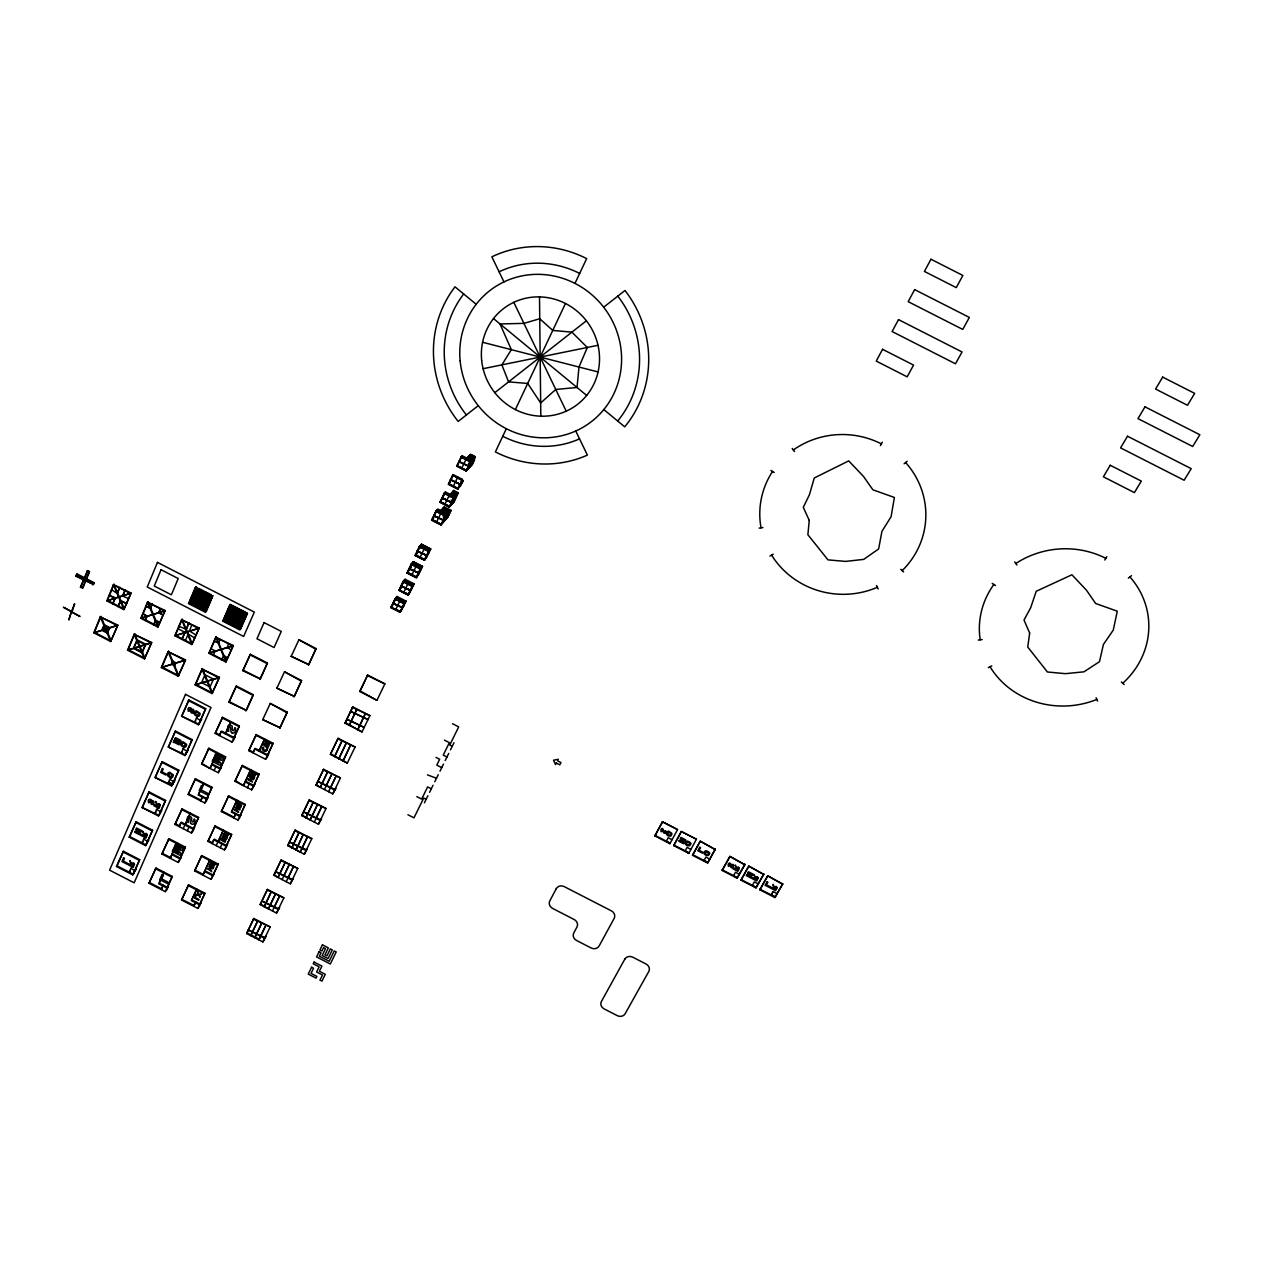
<?xml version="1.0" encoding="UTF-8"?>
<svg xmlns="http://www.w3.org/2000/svg" width="1263" height="1263" viewBox="0 0 1263 1263"><rect width="100%" height="100%" fill="white"/><g stroke="black" fill="none" stroke-linecap="round" stroke-linejoin="round"><path stroke-width="1.5" d="M782.665 884.147L767.651 875.78L759.821 889.815L774.914 897.551L782.665 884.147L767.651 875.78M776.95 893.604L773.193 891.583L771.267 894.93L773.193 891.583M774.914 897.551L782.776 883.547M763.752 874.438L748.754 866.086L740.955 880.137L756.048 887.873L763.752 874.438L748.754 866.086M758.116 883.832L754.343 881.906L752.401 885.347L756.048 887.873M744.838 864.729L729.856 856.393L722.104 870.46L737.197 878.195L744.838 864.729L729.856 856.393M739.234 874.249L735.492 872.228L733.566 875.669L737.197 878.195M715.174 849.51L700.207 841.174L692.534 855.288L707.612 863.024L715.174 849.51L700.207 841.174M707.612 863.024L715.316 848.941M709.648 859.077L705.906 857.04L703.996 860.513L707.801 862.345M696.434 839.248L681.325 831.496L696.434 839.248L688.761 853.346L673.7 845.61L681.325 831.496M690.814 849.399L687.072 847.378L685.178 850.836L688.761 853.346M677.552 829.554L662.444 821.803L677.552 829.554L669.927 843.684L654.866 835.948L662.444 821.803M671.963 839.721L668.222 837.701L666.375 841.095L669.927 843.684M75.78 576.196L77.154 573.986L94.157 582.717L93.462 584.422L75.78 576.196L77.154 573.986M80.469 587.311L87.652 570.639L89.468 571.571L82.963 587.737L80.469 587.311L87.652 570.639M71.296 611.987L68.802 619.991L71.517 611.418L63.371 607.235L80.043 616.486L71.896 612.287M71.517 611.418L74.628 603.698L72.117 611.734M84.274 580.57L84.968 578.849M84.968 580.064L85.647 578.343M82.284 588.242L89.468 571.571M92.783 584.927L94.157 582.717M104.497 624.885L102.445 629.89L107.734 632.574M117.601 592.836L119.89 587.263L117.017 593.278L111.744 589.837M107.718 632.589L109.786 627.6L104.482 624.917M122.921 595.568L125.211 589.995L122.337 596.01L128.763 598.567M134.004 647.903L137.335 639.946L145.798 644.304L142.451 652.245L134.004 647.903L142.466 652.229M150.66 607.992L152.365 603.935L150.108 608.434L145.845 606.256L150.692 607.961M182.235 638.857L185.014 632.368M178.857 626.259L186.308 629.337L188.55 623.291M171.468 664.149L172.731 661.181M186.308 629.337L189.087 622.817M185.424 640.499L188.219 633.979L194.613 638.004M116.48 866.497L123.395 851.262L139.688 859.661L133.31 874.233L117.064 865.865L116.48 866.497L132.741 874.864L135.962 869.402L134.904 870.602L130.831 868.502L129.252 872.149L130.31 870.949M129.173 837.18L136.151 821.771L152.555 830.217L146.098 844.979L129.757 836.564L129.173 837.18L145.545 845.61L148.766 840.132L147.708 841.3L143.619 839.2L142.009 842.879L143.082 841.711M142.04 807.483L149.081 791.917L165.595 800.41L159.059 815.361L142.04 807.483L158.507 815.961L161.727 810.499L160.685 811.635L156.565 809.52L154.939 813.246L155.996 812.109M155.049 777.424L162.185 761.668L178.793 770.225L172.178 785.365L155.049 777.424L171.626 785.949L174.862 780.487L173.82 781.592L169.684 779.46L168.026 783.234L169.068 782.129L173.205 784.26M168.232 746.97L175.446 731.04L192.165 739.644L185.456 754.974L168.232 746.97L184.919 755.542L188.155 750.096L187.129 751.153L182.961 749.006L181.288 752.843L182.33 751.769M181.588 716.121L188.882 700.018L205.711 708.669L198.923 724.204L181.588 716.121L198.386 724.757L201.622 719.294L200.612 720.336L196.412 718.173L194.723 722.041L195.749 721.015M117.064 865.865L123.395 851.262M129.757 836.564L136.151 821.771M142.608 806.899L149.081 791.917M155.617 776.84L162.185 761.668M168.8 746.401L175.446 731.04M182.14 715.584L188.882 700.018M173.252 742.533L175.147 738.16M132.741 874.864L139.688 859.661M145.545 845.61L152.555 830.217M158.507 815.961L165.595 800.41M171.626 785.949L178.793 770.225M184.919 755.542L192.165 739.644M198.386 724.757L205.711 708.669M149.002 883.247L155.981 868.044L172.289 876.443L167.426 887.352L159.296 883.169L164.143 872.244L158.743 883.816L166.874 888L168.453 886.137L166.827 889.768L165.264 891.631L149.002 883.247L155.981 868.044M171.721 854.562L179.899 858.793L181.462 856.977L178.272 862.455L161.901 854.025L168.958 838.664L185.361 847.11L180.451 858.161L172.257 853.946M174.973 824.439L182.109 808.904L198.623 817.398L193.634 828.591L181.272 822.229L179.078 826.555L180.735 822.829L193.097 829.207L194.628 827.439L192.971 831.149L191.439 832.917L174.973 824.439L182.109 808.904M188.203 794.474L195.418 778.766L212.026 787.307L206.974 798.642L198.686 794.38L203.722 783.044L198.165 794.964L206.453 799.242L207.969 797.521L206.295 801.279L204.78 803L188.203 794.474L195.418 778.766M211.631 764.604L219.983 768.899L221.483 767.225L218.278 772.703L201.591 764.131L208.9 748.233L225.619 756.837L220.504 768.314L212.152 764.02M215.168 733.393L222.541 717.321L239.386 725.972L234.208 737.592L221.609 731.119L219.367 735.54L221.088 731.672L233.687 738.16L235.171 736.534L233.45 740.402L231.966 742.013L215.168 733.393L222.541 717.321M228.919 702.244L236.355 686.014L253.31 694.729L246.317 710.406L228.919 702.244L236.355 686.014M242.843 670.7L250.374 654.281L267.44 663.043L260.352 678.941L242.843 670.7L250.374 654.281M161.901 854.025L168.958 838.664M201.591 764.131L208.9 748.233M183.198 828.686L190.366 813.151L185.393 824.344M225.288 733.835L230.971 721.647L225.809 733.282M170.631 857.609L177.167 842.895L170.079 858.24L170.631 857.609L162.453 853.409M210.463 767.841L217.252 752.543L209.942 768.409L202.127 763.547M162.816 885.9L161.19 889.531L163.353 885.252M187.319 830.801L188.976 827.076M202.301 797.111L200.628 800.868L202.838 796.511M214.11 770.556L215.815 766.752M165.264 891.631L172.289 876.443M178.272 862.455L185.361 847.11M191.439 832.917L198.623 817.398M204.78 803L212.026 787.307M218.278 772.703L225.619 756.837M231.966 742.013L239.386 725.972M245.827 710.927L253.31 694.729M259.862 679.447L267.44 663.043M181.525 900.014L188.597 884.842L204.906 893.241L199.964 904.119L191.834 899.919L196.744 889.041L191.297 900.582L199.443 904.782L200.943 902.887L199.301 906.487L197.802 908.397L181.525 900.014L188.597 884.842M204.48 871.438L212.673 875.654L214.157 873.807L211.016 879.316L194.644 870.886L201.78 855.556L218.199 864.018L213.194 875.022L205.001 870.807M207.906 841.395L215.136 825.907L231.65 834.401L226.582 845.547L214.221 839.185L212.026 843.526L213.7 839.8L226.077 846.178L227.545 844.379L225.856 848.073L224.388 849.873L207.906 841.395L215.136 825.907M221.357 811.541L228.65 795.864L245.275 804.42L240.144 815.709L231.855 811.446L236.97 800.142L231.35 812.046L239.654 816.308L241.091 814.556L239.386 818.313L237.933 820.066L221.357 811.541L228.65 795.864M245.038 781.781L253.389 786.075L254.826 784.37L251.669 789.864L234.965 781.292L242.354 765.441L259.089 774.045L253.895 785.475L245.543 781.181M248.764 750.648L256.231 734.624L273.076 743.276L267.803 754.864L255.205 748.391L252.963 752.811L254.7 748.959L267.314 755.432L268.719 753.79L266.982 757.626L265.562 759.284L248.764 750.648L256.231 734.624M262.736 719.626L270.266 703.428L287.222 712.143L280.102 727.772L262.736 719.626L280.102 727.772M276.881 688.177L284.491 671.805L301.573 680.568L294.374 696.402L276.881 688.177L294.374 696.402M291.216 656.334L298.921 639.757L316.097 648.582L308.819 664.622L291.216 656.334L308.819 664.622M194.644 870.886L201.78 855.556M234.965 781.292L242.354 765.441M216.147 845.642L223.393 830.154L218.341 841.316M258.899 751.122L264.646 738.95L259.404 750.554M203.343 874.47L209.99 859.787L202.822 875.101L203.343 874.47L195.165 870.254M243.822 784.986L250.721 769.751L243.317 785.586L235.486 780.708M195.37 902.682L193.728 906.297L195.891 902.019M220.267 847.757L221.956 844.047M235.502 814.177L233.797 817.935L236.007 813.577M247.485 787.733L249.221 783.928M197.802 908.397L204.906 893.241M211.016 879.316L218.199 864.018M224.388 849.873L231.65 834.401M237.933 820.066L245.275 804.42M251.669 789.864L259.089 774.045M265.562 759.284L273.076 743.276M279.644 728.309L287.222 712.143M293.916 696.923L301.573 680.568M308.361 665.127L316.097 648.582M406.149 601.156L404.002 603.698L394.877 599.025L397.071 596.499L406.149 601.156L399.976 612.302L390.867 607.645L395.082 598.804L404.192 603.477M414.217 583.932L412.101 586.411L402.944 581.722L405.107 579.259L414.217 583.932L408.044 595.078L398.903 590.389L403.15 581.501L412.291 586.19M422.537 566.361L420.247 568.997L411.075 564.293L413.396 561.672L422.537 566.361L416.174 577.712L407.002 573.023L411.264 564.072L420.437 568.776M430.73 548.884L428.457 551.457L419.253 546.737L421.558 544.179L430.73 548.884L424.352 560.251L415.148 555.531L419.442 546.532L428.646 551.252M444.402 521.019L447.512 514.373L440.598 510.836L444.276 506.842L451.128 510.363L448.033 516.962L440.882 524.919L431.63 520.182L435.972 511.057L445.239 515.809M448.681 497.322L453.717 490.439L458.327 492.791L454.159 501.695L449.249 507.079L439.95 502.311L444.323 493.138L453.622 497.906M458.548 478.551L463.189 480.919L457.664 489.097L448.333 484.313L452.722 475.077L462.069 479.861M472.488 464.247L466.142 470.988L456.78 466.189L461.2 456.906L470.578 461.705M448.523 484.124L457.838 488.892L462.432 479.482L453.101 474.699L448.697 483.934L458.027 488.702M392.272 606.019L396.282 597.415L405.376 602.088L401.35 610.661M410.396 567.119L412.433 562.761L421.589 567.45L417.516 576.149M416.506 554.015L418.542 549.642L417.785 550.494M419.237 548.174L420.595 545.253L429.783 549.958L425.678 558.72M432.941 518.746L437.093 509.842L446.344 514.594L442.192 523.482M441.955 499.422L445.429 491.954L454.727 496.706L450.528 505.674M460.869 458.832L462.29 455.801L471.636 460.585L467.389 469.662M394.403 602.23L390.867 607.645M397.071 596.499L393.472 602.64M405.107 579.259L401.523 585.385M409.149 570.592L411.17 566.25L409.622 568.003M411.849 564.798L413.206 561.893L422.347 566.582L418.274 575.265M409.338 570.371L411.375 566.029M412.054 564.577L413.396 561.672M421.558 544.179L419.316 548.789L421.353 544.4L430.541 549.105L426.436 557.851M442.003 510.947L443.534 507.647L450.417 511.152L447.323 517.767M442.729 510.141L444.276 506.842M466.978 459.732L468.384 456.717L473.057 459.101L468.81 468.163M468.384 458.264L469.804 455.248L474.446 457.632L470.215 466.663M246.632 933.546L253.831 918.485L270.156 926.9L262.909 941.93L246.632 933.546L253.831 918.485M260.146 904.624L267.44 889.405L283.875 897.851L276.534 913.07L260.146 904.624L267.44 889.405M273.85 875.338L281.207 859.945L297.752 868.455L290.332 883.832L273.85 875.338L281.207 859.945M287.711 845.673L295.163 830.107L311.803 838.664L304.32 854.214L287.711 845.673L295.163 830.107M301.762 815.63L309.293 799.889L326.043 808.509L318.465 824.234L301.762 815.63L309.293 799.889M315.987 785.207L323.612 769.278L340.457 777.945L332.801 793.859L315.987 785.207L323.612 769.278M330.401 754.39L338.105 738.287L355.077 747.001L347.325 763.089L330.401 754.39L338.105 738.287M345.004 723.162L352.787 706.87L369.87 715.632L362.039 731.909L345.004 723.162L352.787 706.87M359.797 691.524L367.675 675.042L384.868 683.867L376.942 700.334L359.797 691.524L367.675 675.042M452.043 493.991L453.717 490.439M399.976 612.302L404.002 603.698M408.044 595.078L412.101 586.411M416.174 577.712L420.247 568.997M424.352 560.251L428.457 551.457M440.882 524.919L447.086 513.773L437.835 509.036L435.782 511.262L445.065 516.014M449.249 507.079L453.449 498.096L458.327 492.791M457.664 489.097L462.432 479.482M466.142 470.988L470.404 461.879L475.33 456.717L470.673 454.333L466.963 458.185M409.401 593.468L413.459 584.832L404.334 580.159L400.292 588.795L401.081 587.895M458.927 487.723L461.042 483.224M442.934 522.645L447.086 513.773M451.254 504.868L455.454 495.933L450.812 493.549M459.653 486.95L461.753 482.45M468.099 468.905L472.346 459.843L467.673 457.459M443.66 521.824L446.77 515.178M451.98 504.063L456.164 495.143L451.538 492.775M460.364 486.176L462.479 481.692M469.52 467.405L473.751 458.358L469.094 455.975M445.129 520.198L448.239 513.567L441.34 510.031M453.433 502.485L457.601 493.58L452.991 491.212M445.855 519.377L448.965 512.762L442.082 509.242M470.925 465.921L475.156 456.89L470.499 454.522M278.428 876.838L285.343 862.061L277.971 877.453L274.308 874.722M320.628 786.802L327.827 771.456L320.186 787.37L316.429 784.639M473.215 461.232L475.33 456.717M473.736 460.679L471.62 465.179L468.526 463.6M282.091 879.585L289.48 864.192L283.828 875.89M324.402 789.533L332.043 773.619L326.201 785.697M268.798 908.208L275.65 893.62L268.34 908.839L260.62 903.992M310.556 819.34L317.66 804.199L310.114 819.924L302.204 815.045M272.445 910.955L279.755 895.735L274.15 907.323M286.212 881.7L293.616 866.323L287.948 878.022M314.298 822.087L321.86 806.347L316.066 818.298M328.601 791.696L336.258 775.782L330.401 787.859M259.31 939.183L266.083 924.8L258.836 939.846L259.31 939.183L247.106 932.899M300.61 851.467L307.651 836.532L300.168 852.083L288.169 845.073M506.337 428.71L495.38 451.917A110.26 106.045 52.4 0 0 587.39 455.122L575.77 430.999M515.367 409.575L565.477 303.483M574.965 283.386L586.664 258.615A110.26 106.045 52.4 0 0 491.875 256.815L503.953 281.902M424.415 802.81L427.873 795.785M429.578 792.327L433.051 785.27M434.772 781.781L438.261 774.693M439.982 771.204L443.487 764.068M445.208 760.563L448.728 753.411M450.465 749.875L454.001 742.691M654.866 835.948L662.254 822.355M880.437 445.586L882.316 442.161M673.7 845.61L681.152 832.049M692.534 855.288L700.049 841.742M722.104 870.46L729.714 856.961M744.965 864.145L737.324 877.611L722.262 869.875M740.955 880.137L748.612 866.671M763.862 873.838L756.174 887.289L741.097 879.537M759.821 889.815L767.525 876.38M1104.809 560.014L1106.83 556.667M732.84 864.445C731.419 868.944 732.493 864.381 729.856 863.008A1.626 1.484 16.6 0 0 728.814 863.45M262.909 941.93L265.988 936.388L264.614 938.346L248.306 929.947L265.072 937.699M270.156 926.9L253.374 919.132M276.534 913.07L279.612 907.513L278.255 909.423L261.851 900.977L278.713 908.792M283.875 897.851L266.982 890.02M290.332 883.832L293.411 878.274L292.069 880.137L275.571 871.644L292.527 879.522M297.752 868.455L280.765 860.561M304.32 854.214L307.383 848.673L306.072 850.488L289.464 841.947L306.514 849.873M311.803 838.664L294.721 830.707M318.465 824.234L321.544 818.677L320.249 820.445L303.53 811.856L320.676 819.861M326.043 808.509L308.851 800.474M332.801 793.859L335.879 788.301L334.616 790.022L317.787 781.371L335.042 789.454M340.457 777.945L323.17 769.846M347.325 763.089L330.827 753.837M355.077 747.001L337.679 738.823M362.039 731.909L345.431 722.625M369.87 715.632L352.377 707.391M376.942 700.334L360.208 691.003M384.868 683.867L367.265 675.547M188.455 708.243L188.55 708.133A1.831 1.61 41 0 1 189.608 707.596L191.013 708.085A1.626 1.437 41 0 1 191.66 709.285L191.976 711.969L192.907 709.206A1.752 1.547 40.9 0 1 193.792 710.548L193.744 711.385A3.947 3.473 41 0 1 193.444 712.095L192.781 712.821M148.734 799.842L148.813 799.732A1.784 1.547 39.1 0 1 149.855 799.226L151.228 799.716A1.595 1.389 39.1 0 1 151.876 800.884M402.581 607.314L404.144 605.451M395.619 609.745L400.039 600.667M410.649 590.058L412.196 588.242M403.671 592.505L408.107 583.395M418.779 572.692L420.5 570.702M411.785 575.154L416.237 565.982M426.973 555.199L428.678 553.257M419.948 557.678L424.431 548.458M407.002 573.023L408.375 571.476M415.148 555.531L417.469 552.941M130.831 868.502L131.905 867.318M446.044 515.999L451.128 510.363M270.266 703.428L286.748 712.664M436.445 522.345L440.976 513.031M451.349 502.595L442.034 497.827L452.707 503.274L456.89 494.354L452.265 491.986M143.619 839.2L144.677 838.032M431.63 520.182L433.698 517.925M439.114 512.446L439.856 511.641M444.781 504.49L449.344 495.128M460.316 483.997L463.189 480.919M284.491 671.805L301.115 681.073M156.565 809.52L157.622 808.383M439.95 502.311L441.261 500.922M453.18 486.508L457.759 477.098M445.429 491.954L444.134 493.328L453.449 498.096M169.684 779.46L170.726 778.355M468.81 465.873L474.604 459.764L472.315 464.437L469.236 462.858M450.354 482.198L449.628 482.971L451.728 478.456L450.986 479.23M461.642 468.399L466.252 458.927M298.921 639.757L315.655 649.071M453.101 474.699L452.549 475.267L461.895 480.051M456.78 466.189L460.158 460.348L459.432 461.09M182.961 749.006L183.988 747.949M462.29 455.801L461.027 457.08L470.404 461.879M196.412 718.173L197.438 717.147M227.577 657.991L223.804 655.339L221.578 659.775M231.066 650.003L227.293 647.351L228.54 643.814M213.084 655.418L215.326 650.95L211.047 648.787M220.015 639.441L218.767 642.978L214.015 641.257M195.891 635.005L189.482 630.995L191.755 624.932M181.73 639.315L185.03 632.337L178.099 628.816M904.103 463.774L907.134 461.232M143.082 613.818L146.745 616.486L145.071 620.496L147.329 615.997L143.066 613.834M478.251 405.66L458.169 421.432A110.26 106.045 52.4 0 1 454.996 286.812L476.183 304.288M494.812 392.667L586.379 320.802M603.682 307.209L625.011 290.474A110.26 106.045 52.4 0 1 624.727 426.831L603.809 409.575M1128.333 578.138L1131.506 575.675M152.981 804.294L153.644 803.615A3.868 3.347 39.1 0 0 153.912 802.921L153.975 802.147A1.721 1.484 39 0 0 153.091 800.821L152.192 803.473L151.828 800.837M769.941 556.036L773.24 554.173M988.329 667.653L991.771 665.854M229.945 605.214L231.05 604.882M229.456 606.366L232.266 605.498M228.966 607.503L233.481 606.129M228.461 608.655L234.697 606.745M227.972 609.808L235.913 607.361M227.466 610.945L237.112 607.992M226.977 612.097L238.328 608.608M226.472 613.234L239.544 609.24M225.982 614.371L240.759 609.855M225.493 615.523L241.975 610.487M224.988 616.66L243.191 611.103M224.498 617.812L244.406 611.734M224.009 618.949L245.622 612.35M223.504 620.086L246.838 612.981M223.867 620.97L247.185 613.865M225.082 621.585L246.68 615.002M226.282 622.217L246.19 616.155M227.498 622.833L245.685 617.291M228.714 623.448L245.18 618.444M229.913 624.08L244.69 619.58M231.129 624.696L244.185 620.717M232.345 625.311L243.68 621.87M233.544 625.943L243.191 623.006M234.76 626.559L242.685 624.143M235.96 627.174L242.18 625.296M237.176 627.806L241.691 626.432M238.391 628.421L241.186 627.569M239.591 629.037L240.696 628.706M483.098 368.701L597.999 345.288M759.126 528.123L762.931 527.539M171.752 777.629L169.984 777.44A6.236 5.431 39.5 0 1 169.084 777.013L168.137 776.256A2.715 2.368 39.4 0 1 167.679 775.577A2.289 1.989 39.4 0 1 167.426 774.598L168.042 773.003A2.226 1.942 39.4 0 1 168.8 772.498A2.684 2.337 39.4 0 1 169.826 772.403L173.173 774.756A2.258 1.973 39.4 0 1 173.315 775.482L172.494 777.298A2.794 2.431 39.4 0 1 171.752 777.629M978.257 640.073L982.156 639.536M192.165 713.027L191.518 712.948A1.752 1.547 40.9 0 1 191.013 712.664L190.271 708.922L189.008 710.438A1.91 1.689 41 0 0 189.529 710.99L188.313 711.29L187.982 709.159A4.657 4.105 40.9 0 1 188.298 708.48M152.286 804.499L151.86 804.436A1.721 1.484 39 0 1 151.26 804.136L150.455 800.458L149.271 801.973A1.879 1.626 39.1 0 0 149.792 802.494L148.608 802.779L148.26 800.726A4.563 3.963 39 0 1 148.576 800.079M195.812 895.278L198.607 895.167L200.091 897.314L199.601 895.104L201.527 894.141L199.017 894.267L197.375 891.836L198.038 894.299L196.223 894.378L194.534 898.119L198.686 900.266L199.033 899.493L195.591 897.709L195.733 895.467M668.806 831.464L671.49 832.949A2.289 2.084 19.8 0 1 671.727 833.375A2.068 1.879 19.7 0 1 671.884 834.243L670.969 835.869A2.526 2.305 19.8 0 1 670.243 836.169L668.569 835.98A5.636 5.115 19.7 0 1 667.764 835.585L666.927 834.906A2.463 2.242 19.8 0 1 666.532 834.29A2.084 1.895 19.8 0 1 666.406 833.201L667.069 831.985A2.005 1.831 19.8 0 1 667.827 831.543M482.577 342.273L598.046 371.938M461.374 456.717L470.752 461.516M468.526 461.311L471.636 462.889M459.085 461.453L468.447 466.252M458.879 466.426L466.679 470.42M466.505 470.61L457.143 465.826L461.563 456.527L470.941 461.327L466.315 470.799L456.953 466.015M452.912 474.888L462.258 479.672M450.623 479.608L459.953 484.392M450.433 484.534L456.653 487.707M444.497 492.933L453.812 497.701M451.08 500.116L454.159 501.695M442.224 497.622L451.523 502.39M440.503 501.711L449.802 506.463M449.612 506.668L440.329 501.916L444.687 492.744L454.001 497.511L449.423 506.873L440.14 502.106M442.808 508.436L449.691 511.957L446.597 518.572L443.155 516.82M436.161 510.852L445.429 515.604M433.888 515.525L443.155 520.261M432.199 519.567L441.45 524.303M441.261 524.508L432.009 519.772L436.335 510.662L445.618 515.399L441.071 524.713L431.82 519.977M419.632 546.311L428.836 551.031M417.39 550.921L426.594 555.641M415.732 554.883L424.921 559.588M424.731 559.809L415.543 555.104L419.821 546.105L429.025 550.81L424.542 560.03L415.338 555.31M411.454 563.851L420.642 568.555M409.228 568.445L418.4 573.134M407.586 572.36L416.743 577.049M416.553 577.27L407.396 572.581L411.659 563.63L420.832 568.334L416.364 577.491L407.191 572.802M403.339 581.28L412.48 585.953M401.129 585.843L410.27 590.516M405.581 592.821L408.628 594.384M408.438 594.62L399.313 589.932L403.544 581.043L412.685 585.732L408.233 594.841L399.108 590.168M395.287 598.567L404.397 603.24M393.077 603.114L402.187 607.771M396.014 609.271L400.56 611.608M400.371 611.829L391.277 607.171L395.477 598.346L404.586 603.004L400.166 612.066L391.072 607.408M452.517 723.715L458.69 726.888L449.77 745.028L452.233 746.291M771.267 894.93L775.04 896.856L759.947 889.215M655.055 835.38L670.116 843.116M673.874 845.042L688.935 852.778M692.708 854.704L707.769 862.44M444.465 740.15L449.36 742.66L443.266 755.085L446.976 756.995M86.973 571.129L88.773 572.06M249.885 654.771L266.951 663.533M436.003 757.405L439.65 759.284L436.793 765.11L441.734 767.636M76.459 574.476L93.478 583.206M83.721 579.243L85.521 580.159M76.475 575.707L93.462 584.422M81.164 586.821L82.963 587.737M243.349 670.195L260.352 678.941M436.509 778.245L427.447 774.882M235.865 686.519L252.821 695.234M431.315 788.791L427.636 786.912L421.653 799.1L416.806 796.606M426.136 799.305L423.705 798.058L413.98 817.84L407.917 814.73M229.424 701.723L246.317 710.406M188.329 700.555L205.174 709.206M222.02 717.873L238.865 726.525M255.726 735.192L272.587 743.844M215.705 732.824L219.888 734.987M249.269 750.08L253.468 752.243M174.894 731.593L191.629 740.197M208.363 748.801L225.098 757.405M241.849 766.025L258.599 774.629M161.632 762.236L178.257 770.793M194.881 779.35L211.505 787.907M228.145 796.464L244.785 805.02M188.74 793.89L201.164 800.268M221.878 810.925L234.302 817.319M148.529 792.501L165.043 801.01M181.556 809.504L198.086 818.014M214.615 826.507L231.145 835.017M175.51 823.823L179.63 825.955M208.442 840.779L212.547 842.895M135.583 822.387L152.002 830.833M168.421 839.279L184.84 847.741M201.259 856.188L217.678 864.65M122.811 851.878L139.119 860.277M155.428 868.691L171.752 877.09M188.061 885.489L204.385 893.904M149.555 882.6L161.743 888.884M182.061 899.351L194.249 905.634M992.213 583.427L995.497 585.511M770.888 470.436L774.187 472.52M493.486 318.56L586.664 395.43M900.772 569.313L903.598 571.918M1121.355 681.973L1124.149 684.562M792.185 448.428L794.506 451.538M1014.678 561.972L1016.936 565.05M267.03 748.801C261.725 754.185 265.056 745.044 262.578 747.664A2.984 2.652 37.9 0 0 262.341 748.154L262.246 748.564A1.958 1.737 38 0 0 262.278 749.164A2.258 2.005 37.9 0 0 262.957 750.317L263.557 750.79A4.121 3.647 38 0 0 264.33 751.153L265.94 751.217A2.21 1.958 37.9 0 0 266.73 750.617L266.84 750.443A2.747 2.431 37.9 0 0 267.077 749.875M190.476 822.955L189.845 818.14L188.171 818.961L188.187 822.56L186.671 820.934L187.634 816.987A2.621 2.289 37.8 0 1 189.071 816.372L189.261 816.372A2.052 1.784 37.8 0 1 189.971 816.466L191.139 817.098A2.4 2.084 37.8 0 1 191.597 817.587C191.281 824.076 193.855 822.56 194.186 818.913A2.526 2.194 37.7 0 1 194.897 819.719L195.149 821.897L193.744 823.965A2.479 2.147 37.6 0 1 192.844 824.25A2.131 1.863 37.6 0 1 191.881 824.108A2.573 2.242 37.6 0 1 191.139 823.697A2.131 1.863 37.6 0 1 190.65 823.066M876.538 585.574L878.18 588.953M513.788 302.315L566.219 411.17M1096.079 697.744L1097.642 701.076M539.506 296.884L540.817 416.174M661.244 829.207A4.168 3.789 20 0 0 660.896 829.791L661.054 831.654L662.207 831.417A1.705 1.547 20.1 0 1 661.765 830.928C663.454 826.049 662.333 836.28 665.806 832.428A3.521 3.189 20.1 0 0 666.122 831.812C664.117 827.739 666.517 836.595 662.538 828.449A1.626 1.484 20.1 0 0 661.512 828.907M667.922 831.386A2.463 2.242 19.8 0 1 668.901 831.291M728.546 863.75A4.168 3.773 16.5 0 0 728.198 864.318L728.341 866.181L729.509 865.944A1.705 1.547 16.6 0 1 729.051 865.471C730.803 860.608 729.588 870.807 733.108 866.971A3.521 3.189 16.6 0 0 733.424 866.355L733.566 865.644A1.595 1.437 16.5 0 0 732.84 864.429M1129.911 576.907A84.81 78.559 -6.1 0 1 1122.744 683.267M1096.868 699.418A84.81 78.559 -6.1 0 1 990.05 666.753M980.199 639.804A84.81 78.559 -6.1 0 1 993.855 584.469M1015.799 563.519A84.81 78.559 -6.1 0 1 1105.82 558.341M905.618 462.495A83.058 79.885 4.2 0 1 902.177 570.608M877.359 587.263A83.058 79.885 4.2 0 1 771.582 555.104M761.036 527.823A83.058 79.885 4.2 0 1 772.53 471.478M793.338 449.975A83.058 79.885 4.2 0 1 881.369 443.881M579.559 438.861A91.789 88.284 52.4 0 1 502.769 436.288M466.394 414.974A99.035 95.246 52.4 0 1 463.695 293.979M499.09 271.798A93.92 90.336 52.4 0 1 579.654 273.44M617.796 296.126A101.04 97.172 52.4 0 1 617.686 421.021M266.982 748.896A2.21 1.958 37.9 0 1 267.014 750.001M231.682 732.572A2.337 2.068 39.3 0 1 231.018 731.798L230.513 726.904L228.682 727.693L228.682 731.419L227.135 729.746L228.145 725.641A2.684 2.368 39.5 0 1 229.613 725.009L229.819 724.994A2.084 1.847 39.5 0 1 230.529 725.088L231.729 725.736A2.447 2.163 39.5 0 1 232.203 726.225C231.839 732.982 234.413 731.277 234.823 727.583A2.573 2.273 39.3 0 1 235.549 728.419L235.802 730.677L234.334 732.824A2.526 2.226 39.3 0 1 233.418 733.124A2.179 1.926 39.3 0 1 232.439 732.982M232.281 732.966A2.526 2.226 39.3 0 1 231.555 732.572M238.407 804.973C233.955 807.499 245.875 806.962 238.407 804.973M237.27 802.652L237.412 803.694A2.052 1.8 37 0 0 236.97 804.199L236.655 805.273A1.973 1.721 37 0 0 236.828 806.094L239.449 807.831A2.147 1.879 36.9 0 0 240.096 807.783A1.989 1.737 36.9 0 0 240.807 807.42L241.501 805.683A1.768 1.547 36.9 0 0 241.328 805.084L238.723 803.363A2.163 1.895 37 0 0 238.107 803.394L237.286 802.542M240.996 617.149L238.77 622.817L228.698 617.654L229.55 615.697L233.355 617.654L236.434 613.55L240.27 615.065A2.794 2.51 43.2 0 1 240.57 615.507A3.158 2.826 43.2 0 1 240.98 616.912L240.996 617.149M180.72 743.875L180.704 744.112A2.305 2.021 40 0 0 180.956 745.091A2.731 2.4 40 0 0 181.414 745.77L182.361 746.544A6.268 5.51 40.1 0 0 183.261 746.986L185.045 747.159A2.81 2.463 40 0 0 185.803 746.828L186.624 744.981A2.273 1.989 40 0 0 186.498 744.254L183.119 741.87A2.7 2.368 40 0 0 182.093 741.981A2.242 1.958 40.1 0 0 181.319 742.486L180.72 743.875M194.155 712.979L194.155 713.232A2.321 2.037 40.7 0 0 194.391 714.226A2.763 2.431 40.7 0 0 194.865 714.905L195.828 715.679A6.315 5.573 40.8 0 0 196.728 716.121L198.512 716.31A2.826 2.494 40.7 0 0 199.286 715.963L200.122 714.1A2.289 2.021 40.7 0 0 199.98 713.342L196.586 710.958A2.715 2.4 40.7 0 0 195.544 711.069A2.258 1.989 40.7 0 0 194.77 711.59L194.155 712.979M667.353 833.343C667.29 836.39 673.179 835.159 669.943 832.838A4.152 3.773 19.8 0 0 669.343 832.554L667.353 833.343M739.344 868.36L737.876 871.312L733.077 868.849L733.566 867.965L735.682 868.802A2.116 1.91 16.4 0 0 735.855 868.344L735.24 865.013L736.534 867.555L738.239 867.018A2.068 1.879 16.2 0 1 738.697 867.239L739.344 868.36M686.204 843.021C686.172 846.115 691.998 844.742 688.793 842.516A4.152 3.757 18.8 0 0 688.193 842.232L686.204 843.021M758.21 878.038L756.742 880.99L751.943 878.527L752.432 877.643L754.548 878.48A2.116 1.91 15.5 0 0 754.721 878.038L754.122 874.691L755.4 877.248L757.121 876.696A2.068 1.879 15.3 0 1 757.579 876.932L758.21 878.038M705.054 852.699C705.022 855.793 710.848 854.42 707.659 852.193A4.152 3.757 17.8 0 0 707.059 851.909L705.054 852.699M224.119 834.606L227.498 836.927L227.135 837.716L223.804 835.917A2.273 1.989 36.5 0 1 223.425 835.443L223.33 834.401A4.105 3.584 36.5 0 1 223.614 833.691L224.988 832.964L228.524 834.654L228.161 835.443L225.067 833.88L224.135 834.527M777.092 887.731L775.608 890.668L770.809 888.205L771.298 887.336L773.414 888.173A2.131 1.91 14.6 0 0 773.603 887.715L773.003 884.384L774.282 886.926L776.003 886.389A2.084 1.879 14.5 0 1 776.461 886.626L777.092 887.731M738.302 868.486L737.56 870.018L736.345 869.386L737.355 867.902L738.302 868.486M757.184 878.164L756.426 879.695L755.211 879.064L756.221 877.596L757.184 878.164M776.05 887.857L775.308 889.389L774.077 888.757L775.103 887.273L776.05 887.857M238.881 617.433L237.918 620.007L235.044 618.523L236.844 615.744L238.881 617.433M578.991 367.044L577.017 387.473L555.767 389.462L540.659 402.944L527.713 383.463L508.579 381.868L501.869 364.881L511.341 349.662L500.006 323.944L523.94 323.375L539.743 318.75L552.752 330.417L571.918 332.153L587.311 347.467L578.991 367.044M809.267 520.435L807.878 534.707L827.975 559.872L845.642 561.404L863.734 559.383L878.638 548.931L881.921 531.36L891.11 516.678L894.393 497.464L872.907 489.807L863.529 476.483L848.72 460.884L814.272 477.982L809.425 494.717L803.3 507.347L809.267 520.435M168.468 774.377C171.626 780.802 173.678 770.967 168.468 774.377M181.761 743.891C184.666 750.254 187.303 740.718 181.793 743.749M195.212 712.995C198.465 719.563 200.407 709.459 195.212 712.995M133.404 864.46L132.82 866.008L131.494 865.329L132.362 863.734L133.404 864.46M146.224 835.111L145.624 836.674L144.298 835.995L145.182 834.369L146.224 835.111M159.201 805.368L158.585 806.962L157.259 806.268L158.143 804.626L159.201 805.368M1029.661 633L1027.75 647.035L1047.422 671.995L1065.372 673.668L1083.907 671.837L1099.473 661.701L1103.42 644.446L1113.271 630.079L1117.281 611.213L1095.621 603.461L1086.512 590.263L1071.924 574.776L1036.213 591.273L1030.703 607.692L1024.009 620.054L1029.661 633M690.75 843.921L689.819 845.547A2.526 2.289 18.7 0 1 689.093 845.831L687.419 845.657A5.636 5.115 18.7 0 1 686.614 845.263L685.762 844.584A2.463 2.242 18.8 0 1 685.383 843.968A2.084 1.895 18.8 0 1 685.256 842.879L685.92 841.663A2.021 1.831 18.8 0 1 686.693 841.221A2.415 2.194 18.8 0 1 687.672 841.142L690.356 842.626A2.289 2.068 18.7 0 1 690.593 843.053A2.068 1.879 18.7 0 1 690.75 843.921M709.601 853.599L708.669 855.225A2.526 2.289 17.8 0 1 707.943 855.509L706.27 855.335A5.652 5.131 17.7 0 1 705.449 854.94L704.612 854.246A2.463 2.226 17.8 0 1 704.233 853.646A2.084 1.895 17.8 0 1 704.107 852.557L704.786 851.341A2.021 1.831 17.8 0 1 705.559 850.899A2.431 2.194 17.8 0 1 706.538 850.82L709.206 852.304A2.289 2.068 17.8 0 1 709.459 852.73A2.068 1.879 17.7 0 1 709.601 853.599M134.462 864.318L133.262 867.413L128.1 864.745L128.51 863.797L130.752 864.697A2.289 1.958 37.9 0 0 130.878 864.208L129.9 860.592L131.494 863.355L133.183 862.771A2.242 1.91 37.8 0 1 133.673 863.008A1.579 1.358 37.8 0 1 134.052 863.324L134.462 864.318M147.282 834.954L146.066 838.079L140.872 835.411L141.282 834.448L143.54 835.348A2.305 1.989 38.4 0 0 143.682 834.859L142.703 831.196L144.298 833.99L146.003 833.391A2.258 1.942 38.3 0 1 146.492 833.643A1.595 1.374 38.3 0 1 146.871 833.943L147.282 834.954M160.259 805.226L159.043 808.383L153.802 805.683L154.228 804.72L156.501 805.636A2.321 2.021 38.9 0 0 156.644 805.131L155.649 801.437L157.259 804.247L158.98 803.631A2.273 1.958 38.8 0 1 159.485 803.884A1.61 1.389 38.8 0 1 159.848 804.199L160.259 805.226M100.314 616.897L93.809 632.826L110.686 641.509L117.822 625.138L100.314 616.897L110.686 641.509L117.822 625.138L93.809 632.826L117.238 625.595L100.314 616.897M113.433 584.722L106.85 600.856L123.837 609.587L131.052 593.026L113.433 584.722L123.837 609.587L131.052 593.026L106.85 600.856L130.468 593.468L113.433 584.722M100.898 616.439L94.409 632.368L111.27 641.036L100.898 616.439M114.017 584.28L107.434 600.414L124.421 609.129L114.017 584.28M103.882 625.374L101.845 630.348L107.134 633.063L109.171 628.09L103.882 625.374M114.949 598.33L112.691 603.856L115.565 597.857L109.107 595.331L114.949 598.33M120.269 601.062L117.996 606.587L120.869 600.588L126.71 603.588L120.269 601.062M157.465 562.398L147.25 587.011L243.633 636.473L254.321 612.097L157.465 562.398M134.178 634.294L127.563 650.177L144.456 658.844L151.671 642.52L134.178 634.294L144.456 658.844L151.671 642.52L127.563 650.177L151.118 642.993L134.178 634.294M147.518 602.214L140.825 618.317L157.828 627.032L165.121 610.518L147.518 602.214L157.828 627.032L165.121 610.518L140.825 618.317L164.569 610.976L147.518 602.214M161.048 569.724L154.26 586.032L171.373 594.81L178.209 578.533L161.048 569.724M134.746 633.821L128.147 649.687L145.008 658.355L134.746 633.821M148.087 601.772L141.393 617.844L158.38 626.574L148.087 601.772M136.751 640.452L133.436 648.377L141.882 652.718L145.213 644.793L136.751 640.452M155.254 620.843L153.581 624.853L155.823 620.37L160.085 622.548L155.254 620.843M160.306 608.782L158.617 612.808L162.88 615.002L159.17 612.35L160.306 608.782M168.058 651.692L161.332 667.527L178.225 676.194L185.535 659.918L168.058 651.692L178.225 676.194L185.535 659.918L161.332 667.527L184.998 660.407L168.058 651.692M181.619 619.738L174.815 635.763L191.818 644.493L199.207 628.027L181.619 619.738L191.818 644.493L199.207 628.027L174.815 635.763L198.686 628.485L181.619 619.738M195.37 587.342L188.471 603.588L205.601 612.381L212.547 596.152L195.37 587.342M168.595 651.219L161.885 667.038L178.762 675.705L168.595 651.219M182.172 619.265L175.368 635.289L192.355 644.019L182.172 619.265M189.261 602.562L189.624 603.446L213.068 595.694L189.261 602.562M190.239 600.272L189.75 601.409L211.253 594.762L210.037 594.147L190.239 600.272M191.202 597.983L190.729 599.12L208.821 593.515L207.606 592.9L191.202 597.983M192.181 595.678L191.692 596.831L206.406 592.284L205.19 591.652L192.181 595.678M193.16 593.389L192.671 594.541L203.975 591.037L202.759 590.405L193.16 593.389M194.139 591.084L193.649 592.236L201.543 589.789L200.328 589.158L194.139 591.084M195.118 588.779L194.628 589.932L199.112 588.542L195.118 588.779M195.907 586.9L195.591 587.642L196.696 587.295L195.907 586.9M172.715 661.196L171.452 664.164L174.641 665.775L175.904 662.807L172.715 661.196M206.437 611.181L205.348 611.513L206.437 611.181M207.416 608.892L206.927 610.029L202.933 610.266L207.416 608.892M208.395 606.603L207.906 607.74L201.717 609.65L200.501 609.034L208.395 606.603M209.374 604.314L208.884 605.451L199.301 608.403L198.086 607.787L209.374 604.314M210.368 602.025L209.879 603.161L196.886 607.171L195.67 606.54L210.368 602.025M211.347 599.72L210.858 600.872L194.455 605.924L193.255 605.309L211.347 599.72M212.326 597.431L211.837 598.567L192.039 604.677L190.839 604.061L212.326 597.431M185.503 694.366L109.597 870.16L134.162 882.805L211.016 707.469L185.503 694.366M201.954 669.106L195.118 684.878L212.026 693.561L219.415 677.315L201.954 669.106L212.026 693.561L219.415 677.315L195.118 684.878L218.909 677.821L201.954 669.106M215.752 637.247L208.821 653.224L225.84 661.97L233.308 645.535L215.752 637.247L225.84 661.97L233.308 645.535L208.821 653.224L232.818 646.009L215.752 637.247M229.74 604.961L222.73 621.159L239.844 629.937L246.917 613.771L229.74 604.961M202.475 668.616L195.639 684.372L212.531 693.055L202.475 668.616M216.257 636.773L209.342 652.75L226.345 661.48L216.257 636.773M230.276 604.472L223.251 620.67L240.38 629.448L247.437 613.281L230.261 604.488M123.585 857.877L121.974 861.587L127.074 864.224L127.5 863.276L123.253 861.082L124.453 858.319L123.585 857.877M135.062 831.417L134.715 832.238L139.846 834.875L140.414 833.58L137.257 830.959L141.109 831.97L141.677 830.675L136.53 828.023L136.183 828.844L140.24 830.943L135.788 829.744L139.135 833.469L135.062 831.417M162.343 768.52L160.669 772.388L165.863 775.072L166.306 774.077L161.98 771.851L163.227 768.978L162.343 768.52M174.152 741.286L173.789 742.139L179.03 744.838L179.614 743.481L176.394 740.797L180.341 741.807L180.925 740.465L175.683 737.766L175.304 738.618L179.441 740.75L174.91 739.55L178.304 743.386L174.152 741.286M205.001 674.742L201.559 682.636L210.021 686.961L213.463 679.084L204.969 674.758M264.093 622.596L256.957 638.746L274.087 647.54L281.27 631.421L264.093 622.596M161.948 874.706L159.77 879.616L167.442 883.563L168.074 882.142L161.696 878.859L163.259 875.37L161.948 874.706M172.905 849.999L172.305 851.357L180.12 855.383L181.067 853.251L176.331 849.146L182.251 850.583L183.198 848.436L175.383 844.41L174.783 845.768L180.941 848.941L174.12 847.252L173.552 848.515L179.078 853.141L172.905 849.999M201.464 785.602L199.191 790.717L207.006 794.727L207.669 793.259L201.18 789.912L202.79 786.296L201.464 785.602M212.831 759.963L212.216 761.368L220.172 765.457L221.167 763.231L216.352 759.031L222.399 760.468L223.393 758.242L215.42 754.153L214.789 755.558L221.072 758.795L214.11 757.105L213.526 758.416L219.146 763.136L212.831 759.963M207.811 868.802L211.71 871.707L209.974 868.013L213.068 868.707L208.837 866.529L210.542 870.207L207.811 868.802M209.516 865.044L213.415 867.949L213.936 866.797L211.379 864.571L214.584 865.36L215.12 864.208L210.874 862.013L213.889 864.476L210.179 863.56L212.863 866.734L209.516 865.044M221.167 839.279L220.836 840.021L225.098 842.216L225.619 841.047L223.046 838.806L226.282 839.595L226.819 838.427L222.556 836.232L225.572 838.711L221.846 837.779L224.546 840.984L221.167 839.279M234.744 809.315L234.381 810.12L238.66 812.314L237.349 810.657L238.044 809.109L239.733 809.978L240.096 809.188L235.802 806.978L235.439 807.767L237.333 808.746L236.623 810.293L234.744 809.315M248.416 779.113L248.069 779.871L252.395 782.081L250.642 778.276L253.468 779.713L253.8 778.955L249.49 776.745L251.211 780.55L248.416 779.113M250.185 775.198L249.853 775.956L254.163 778.182L254.7 776.982L252.095 774.693L255.379 775.482L255.931 774.282L251.605 772.056L251.258 772.814L254.668 774.566L250.895 773.651L253.61 776.919L250.185 775.198M264.188 744.27L263.778 745.17L267.724 748.296L268.103 747.459L265.372 745.344L268.703 746.133L269.161 745.154L266.414 742.881L269.714 743.907L270.093 743.07L265.356 741.697L264.914 742.691L267.803 745.107L264.188 744.27M257.447 921.232L250.706 935.646L257.92 920.585L257.447 921.232M271.087 892.136L264.251 906.739L271.087 892.136M298.873 832.838L291.864 847.805L298.873 832.838M313.05 802.621L305.946 817.777L313.05 802.621M341.926 741.002L334.632 756.553L341.926 741.002M356.64 709.585L349.267 725.341L356.64 709.585M261.536 923.332L254.763 937.746L261.994 922.685L261.536 923.332M303.041 834.985L296.016 849.952L303.041 834.985M346.173 743.181L338.863 758.731L346.173 743.181M350.419 745.359L343.094 760.91L350.419 745.359M365.196 713.974L357.776 729.73L365.196 713.974M311.566 967.237L308.235 974.089L316.066 978.115L316.887 976.41L311.03 973.378L313.524 968.247L311.566 967.237M314.061 962.074L313.224 963.795L319.113 966.827L316.603 971.973L322.475 975.004L319.965 980.135L321.923 981.13L325.27 974.294L319.397 971.263L321.907 966.116L314.061 962.074M319.081 951.749L316.571 956.912L330.306 964.001L336.211 951.923L334.237 950.913L329.185 961.269L319.365 956.202L321.039 952.76L319.081 951.749M322.428 944.819L319.918 950.013L321.876 951.023L323.565 947.566L325.522 948.592L322.176 955.491L328.064 958.522L332.28 949.902L330.306 948.876L326.943 955.791L324.97 954.781L328.333 947.866L322.428 944.819M556.32 763.073L555.531 764.604L553.526 760.2L558.293 759.268L557.504 760.8L560.977 762.584L559.793 764.857L556.32 763.073M556.288 888.663L549.8 900.898A6.062 5.399 24.2 0 0 552.657 908.444L574.144 919.496A6.047 5.384 23.3 0 1 576.97 927.01L573.749 933.01A6.047 5.368 22.8 0 0 576.575 940.493L591.147 947.976A6.047 5.368 22.2 0 0 599.088 946.034L614.165 918.406A6.078 5.431 21.8 0 0 611.355 910.844L564.245 886.626A6.078 5.431 24.1 0 0 556.288 888.663M882.553 349.298L876.238 361.076L907.166 376.832L913.559 365.086L882.553 349.298M898.514 319.618L892.104 331.522L955.475 363.791L962.027 351.951L898.514 319.618M914.649 289.606L908.176 301.652L962.738 329.422L969.353 317.439L914.649 289.606M930.973 259.231L924.421 271.419L956.249 287.617L962.864 275.46L930.973 259.231M679.257 840.542L678.847 841.284L683.583 843.716L684.23 842.532L681.42 840.116L685.051 841.047L685.714 839.863L680.962 837.432L680.552 838.19L684.293 840.1L680.094 839.011L683.015 842.437L679.257 840.542M624.822 959.138L601.377 1001.543A5.999 5.273 21.2 0 0 604.156 1008.9L617.228 1015.626A5.999 5.273 20.6 0 0 625.138 1013.763L648.803 971.468A6.062 5.368 20 0 0 646.04 964.001L632.81 957.196A6.062 5.368 20.6 0 0 624.822 959.138M699.734 847.299L697.808 850.741L702.544 853.172L703.033 852.304L699.102 850.283L700.539 847.71L699.734 847.299M746.686 874.864L746.259 875.606L750.996 878.038L751.674 876.869L748.848 874.454L752.511 875.401L753.174 874.217L748.438 871.786L748.012 872.528L751.753 874.454L747.538 873.349L750.427 876.759L746.686 874.864M767.083 881.874L765.125 885.284L769.862 887.715L770.367 886.847L766.436 884.826L767.888 882.284L767.083 881.874M1110.24 465.273L1103.373 476.798L1134.395 492.602L1141.326 481.108L1110.24 465.273M1127.512 436.224L1120.581 447.876L1184.126 480.24L1191.214 468.652L1127.512 436.224M1144.988 406.828L1137.979 418.621L1192.698 446.486L1199.85 434.756L1144.988 406.828M1162.67 377.1L1155.566 389.036L1187.488 405.281L1194.672 393.377L1162.67 377.1M364.297 727.441L346.836 719.231L364.297 727.441M368.022 719.578L350.53 711.337L368.022 719.578M402.376 607.535L392.872 603.335L402.376 607.535M410.459 590.295L400.924 586.064L410.459 590.295M418.59 572.913L409.038 568.666L418.59 572.913M426.783 555.42L417.2 551.142L426.783 555.42M443.345 520.056L433.698 515.73L443.345 520.056M460.142 484.187L450.433 479.798L460.142 484.187M468.62 466.063L458.895 461.642L468.62 466.063M460.142 360.918A82.9 79.727 52.4 0 0 587.737 424.305A82.9 79.727 52.4 0 0 574.16 282.991A82.9 79.727 52.4 0 0 460.142 360.918M481.661 360.271A60.513 58.209 52.3 0 0 574.965 406.244A60.513 58.209 52.3 0 0 564.703 303.104A60.513 58.209 52.3 0 0 481.661 360.271"/></g></svg>
